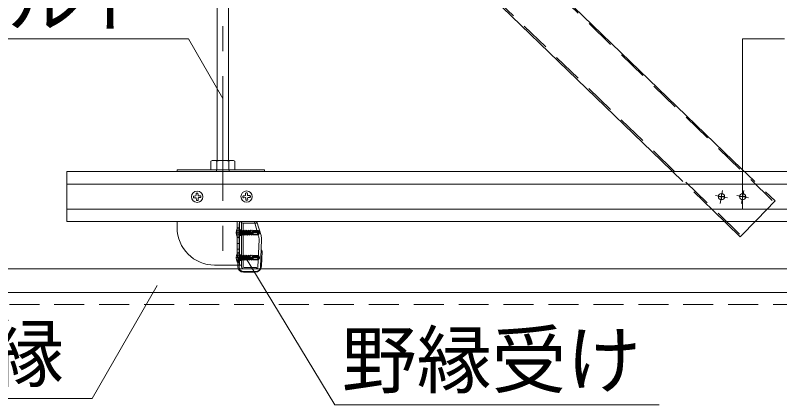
# Model space of a CAD drawing. Units: millimetres, scale not verified. Extents: x -7779 to 7778, y -5419 to 5375.
# Drawn here: x -7143 to -6531, y 513 to 825 of the extents above; entities that cross this region are included whole.
import ezdxf
from ezdxf.enums import TextEntityAlignment as Align

# ---------------------------------------------------------------- set-up
doc = ezdxf.new("R2010")
doc.units = ezdxf.units.MM
doc.header["$LTSCALE"] = 20
for name, pattern in [('CHAIN1', [8, 5, -1, 1, -1]), ('DASHED1', [1.8, 1.2, -0.6]), ('DASHED2', [3, 2, -1]), ('LONG_DASHED1', [7, 6, -1])]:
    doc.linetypes.add(name, pattern=pattern)
doc.layers.add('2-6_文字', color=3, linetype='Continuous', lineweight=18)
doc.styles.add('ＭＳ ゴシック', font='')
doc.styles.get('ＭＳ ゴシック').set_extended_font_data('MS Gothic')

msp = doc.modelspace()

# ---------------------------------------------------------------- linework, layer by layer
at = {"layer": '2-6_文字', "color": 4, "linetype": 'CHAIN1', "lineweight": 9}
for p, q in [((-6976.78, 1096.28), (-6976.78, 621.67)), ((-6581.97, 680.46), (-6572.42, 678.78)), ((-6578.18, 674.05), (-6576.31, 684.63)), ((-6565.02, 680.46), (-6555.48, 678.78)), ((-6561.23, 674.05), (-6559.37, 684.63)), ((-6959.78, 650.7), (-6965.38, 650.7)), ((-6959.78, 630.7), (-6965.38, 630.7))]:
    msp.add_line(p, q, dxfattribs=at)
at = {"layer": '2-6_文字'}
for p, q in [((-6981.28, 1081.17), (-6981.28, 708.7)), ((-6972.28, 1081.17), (-6972.28, 708.7)), ((-6915.54, 1044.26), (-6567.76, 708.42)), ((-6943.32, 1015.49), (-6625.34, 708.42)), ((-6986.48, 708), (-6986.48, 701)), ((-6969.51, 708.7), (-6984.06, 708.7)), ((-6981.63, 708), (-6981.63, 701)), ((-6971.93, 708), (-6971.93, 701)), ((-6967.08, 708), (-6967.08, 701)), ((-7101.78, 659.67), (-7101.78, 699.67)), ((-5051.83, 699.67), (-7101.78, 699.67)), ((-7013.38, 701), (-6943.38, 701)), ((-7013.38, 699.4), (-7013.38, 701)), ((-6986.48, 701), (-6967.08, 701)), ((-6943.38, 699.4), (-6943.38, 701)), ((-5051.83, 689.67), (-7101.78, 689.67)), ((-6999.87, 680.12), (-6998.62, 680.19)), ((-6998.21, 681.96), (-6998.15, 680.71)), ((-6997.74, 682.49), (-6997.49, 682.5)), ((-6997.24, 682.51), (-6997.49, 682.5)), ((-6996.72, 682.04), (-6996.65, 680.79)), ((-6994.88, 680.38), (-6996.12, 680.32)), ((-6994.35, 679.91), (-6994.34, 679.66)), ((-6960.26, 680.28), (-6959.01, 680.35)), ((-6958.6, 682.12), (-6958.54, 680.87)), ((-6958.13, 682.65), (-6957.88, 682.66)), ((-6957.63, 682.67), (-6957.88, 682.66)), ((-6957.11, 682.2), (-6957.04, 680.95)), ((-6955.27, 680.54), (-6956.52, 680.48)), ((-6954.74, 680.07), (-6954.73, 679.82)), ((-7000.34, 679.6), (-7000.33, 679.35)), ((-7000.32, 679.1), (-7000.33, 679.35)), ((-6999.79, 678.63), (-6998.54, 678.69)), ((-6997.95, 676.97), (-6998.02, 678.22)), ((-6997.43, 676.5), (-6997.18, 676.51)), ((-6996.93, 676.52), (-6997.18, 676.51)), ((-6996.45, 677.05), (-6996.52, 678.3)), ((-6994.8, 678.89), (-6996.05, 678.82)), ((-6994.32, 679.41), (-6994.34, 679.66)), ((-6960.73, 679.76), (-6960.72, 679.51)), ((-6960.71, 679.26), (-6960.72, 679.51)), ((-6960.18, 678.78), (-6958.93, 678.85)), ((-6958.34, 677.13), (-6958.41, 678.38)), ((-6957.82, 676.66), (-6957.57, 676.67)), ((-6957.32, 676.68), (-6957.57, 676.67)), ((-6956.85, 677.21), (-6956.91, 678.46)), ((-6955.19, 679.05), (-6956.44, 678.98)), ((-6954.72, 679.57), (-6954.73, 679.82)), ((-7101.78, 669.67), (-5051.83, 669.67)), ((-6583.92, 668.42), (-6562.12, 647.36)), ((-7101.78, 659.67), (-5051.83, 659.67)), ((-7013.38, 654.7), (-7013.38, 659.4)), ((-6965.3, 635.39), (-6965.3, 659.4)), ((-6963.43, 659.4), (-6963.78, 657.37)), ((-6963.78, 623.17), (-6963.78, 657.37)), ((-6963.38, 659.4), (-6963.38, 624.7)), ((-6961.78, 659.4), (-6963.35, 659.4)), ((-6961.78, 659.4), (-6961.78, 624.7)), ((-6961.41, 659.4), (-6961.78, 657.37)), ((-6961.78, 657.67), (-6961.78, 623.67)), ((-6961.78, 657.37), (-6961.78, 623.17)), ((-6960.58, 623.67), (-6960.58, 657.67)), ((-6949.78, 658.47), (-6959.78, 658.47)), ((-6948.08, 647.96), (-6951.52, 659.4)), ((-6949.78, 658.99), (-6949.78, 658.47)), ((-6946.16, 648.54), (-6949.43, 659.4)), ((-6562.12, 647.36), (-6548.89, 661.06)), ((-6963.88, 654.7), (-6964.18, 654.7)), ((-6963.88, 646.7), (-6963.88, 654.7)), ((-6963.38, 647.2), (-6963.38, 654.2)), ((-6963.38, 652.8), (-6963.06, 652.48)), ((-6963.06, 652.48), (-6963.06, 648.91)), ((-6962.58, 652.47), (-6963.06, 652.48)), ((-6962.58, 652.47), (-6962.58, 648.64)), ((-6962.58, 652.2), (-6962.17, 652.2)), ((-6962.11, 649.2), (-6962.58, 651.21)), ((-6962.58, 649.37), (-6962.45, 648.6)), ((-6961.9, 652.7), (-6962.17, 652.24)), ((-6962.17, 652.24), (-6961.49, 649.2)), ((-6961.9, 652.7), (-6961.72, 652.75)), ((-6961.9, 652.7), (-6961.14, 648.6)), ((-6961.72, 652.75), (-6961.4, 652.2)), ((-6960.7, 649.2), (-6961.4, 652.2)), ((-6961.4, 652.2), (-6960.74, 652.2)), ((-6960.47, 652.7), (-6960.74, 652.24)), ((-6960.74, 652.24), (-6960.06, 649.2)), ((-6960.47, 652.7), (-6960.29, 652.75)), ((-6960.47, 652.7), (-6959.71, 648.6)), ((-6960.29, 652.75), (-6959.97, 652.2)), ((-6959.27, 649.2), (-6959.97, 652.2)), ((-6959.97, 652.2), (-6959.33, 652.2)), ((-6959.06, 652.7), (-6959.33, 652.24)), ((-6959.33, 652.24), (-6958.65, 649.2)), ((-6959.06, 652.7), (-6958.88, 652.75)), ((-6959.06, 652.7), (-6958.3, 648.6)), ((-6958.88, 652.75), (-6958.56, 652.2)), ((-6957.86, 649.2), (-6958.56, 652.2)), ((-6958.56, 652.2), (-6957.95, 652.2)), ((-6957.6, 652.8), (-6957.95, 652.2)), ((-6957.95, 652.2), (-6957.24, 649.2)), ((-6957.6, 652.8), (-6956.89, 648.6)), ((-6957.6, 652.8), (-6957.5, 652.8)), ((-6957.5, 652.8), (-6957.15, 652.2)), ((-6956.45, 649.2), (-6957.15, 652.2)), ((-6957.15, 652.2), (-6956.54, 652.2)), ((-6956.19, 652.8), (-6956.54, 652.2)), ((-6956.54, 652.2), (-6955.83, 649.2)), ((-6956.19, 652.8), (-6955.48, 648.6)), ((-6956.19, 652.8), (-6956.09, 652.8)), ((-6956.09, 652.8), (-6955.74, 652.2)), ((-6955.04, 649.2), (-6955.74, 652.2)), ((-6955.74, 652.2), (-6955.13, 652.2)), ((-6955.07, 651.96), (-6955.32, 651.95)), ((-6952.38, 650.38), (-6955.17, 651.13)), ((-6954.78, 652.8), (-6955.13, 652.2)), ((-6955.13, 652.2), (-6955.07, 651.96)), ((-6955.07, 651.96), (-6954.61, 651.79)), ((-6954.85, 651.04), (-6954.42, 649.2)), ((-6954.85, 651.04), (-6954.43, 650.72)), ((-6954.78, 652.8), (-6954.61, 651.79)), ((-6954.78, 652.8), (-6954.68, 652.8)), ((-6954.68, 652.8), (-6954.51, 651.79)), ((-6954.68, 652.8), (-6954.33, 652.2)), ((-6954.51, 651.79), (-6954.61, 651.79)), ((-6954.51, 651.79), (-6954.29, 652.01)), ((-6954.43, 650.72), (-6954.07, 648.6)), ((-6954.33, 650.69), (-6954.43, 650.72)), ((-6954.29, 652.01), (-6954.33, 652.2)), ((-6954.33, 652.2), (-6953.72, 652.2)), ((-6954.33, 650.7), (-6954.01, 650.81)), ((-6949.04, 650.9), (-6954.31, 650.9)), ((-6953.68, 652.04), (-6954.29, 652.01)), ((-6953.63, 649.2), (-6954.01, 650.81)), ((-6953.43, 652.69), (-6953.72, 652.2)), ((-6953.72, 652.2), (-6953.68, 652.04)), ((-6953.68, 652.04), (-6953.3, 651.86)), ((-6953.43, 652.69), (-6953.3, 651.86)), ((-6953.43, 652.69), (-6953.17, 652.62)), ((-6953.35, 650.64), (-6953.01, 649.2)), ((-6953.35, 650.64), (-6953.06, 650.35)), ((-6952.99, 651.88), (-6953.3, 651.86)), ((-6953.17, 652.62), (-6952.99, 651.88)), ((-6953.17, 652.62), (-6952.92, 652.2)), ((-6953.06, 650.35), (-6952.82, 648.87)), ((-6952.61, 650.23), (-6953.06, 650.35)), ((-6952.99, 651.88), (-6952.9, 652.08)), ((-6952.92, 652.2), (-6952.38, 652.2)), ((-6952.9, 652.08), (-6952.92, 652.2)), ((-6952.38, 652.11), (-6952.9, 652.08)), ((-6952.88, 650.51), (-6952.88, 652.08)), ((-6948.66, 651.9), (-6952.88, 651.9)), ((-6949.29, 651.6), (-6952.88, 651.6)), ((-6952.61, 650.23), (-6952.5, 650.41)), ((-6952.61, 650.23), (-6952.38, 649.26)), ((-6952.38, 649.89), (-6952.5, 650.41)), ((-6952.38, 652.4), (-6948.4, 652.4)), ((-6952.38, 652.4), (-6952.38, 652.11)), ((-6952.38, 650.38), (-6952.38, 649)), ((-6949.43, 649.6), (-6952.38, 649.6)), ((-6949.29, 651.6), (-6947.88, 650.78)), ((-6948.79, 650.75), (-6949.04, 650.9)), ((-6948.68, 649.99), (-6948.63, 650.06)), ((-6948.66, 651.9), (-6948.4, 652.4)), ((-6947.88, 650.78), (-6948.66, 651.9)), ((-6947.46, 651.06), (-6948.4, 652.4)), ((-6947.46, 651.06), (-6947.88, 650.78)), ((-6947.88, 650.78), (-6947.38, 650.7)), ((-6947.82, 650.6), (-6947.38, 650.7)), ((-6947.38, 650.7), (-6947.46, 651.06)), ((-6963.88, 646.7), (-6964.18, 646.7)), ((-6963.38, 648.6), (-6963.06, 648.91)), ((-6962.58, 648.93), (-6963.06, 648.91)), ((-6962.58, 648.74), (-6962.55, 648.6)), ((-6962.55, 648.6), (-6962.58, 648.64)), ((-6962.55, 648.6), (-6962.45, 648.6)), ((-6962.45, 648.6), (-6962.11, 649.2)), ((-6961.14, 648.6), (-6961.49, 649.2)), ((-6961.14, 648.6), (-6961.04, 648.6)), ((-6959.71, 648.6), (-6960.06, 649.2)), ((-6959.71, 648.6), (-6959.61, 648.6)), ((-6958.3, 648.6), (-6958.65, 649.2)), ((-6958.3, 648.6), (-6958.2, 648.6)), ((-6957.86, 649.2), (-6957.24, 649.2)), ((-6956.89, 648.6), (-6957.24, 649.2)), ((-6956.89, 648.6), (-6956.79, 648.6)), ((-6956.45, 649.2), (-6955.83, 649.2)), ((-6955.48, 648.6), (-6955.83, 649.2)), ((-6955.48, 648.6), (-6955.38, 648.6)), ((-6955.04, 649.2), (-6954.42, 649.2)), ((-6954.07, 648.6), (-6954.42, 649.2)), ((-6954.07, 648.6), (-6953.97, 648.6)), ((-6953.63, 649.2), (-6953.01, 649.2)), ((-6952.82, 648.87), (-6953.01, 649.2)), ((-6952.82, 648.87), (-6952.38, 649)), ((-6952.38, 649), (-6948.4, 649)), ((-6948.64, 623.11), (-6947.74, 645.33)), ((-6948.63, 649.24), (-6948.4, 649)), ((-6946.64, 623.03), (-6945.74, 645.25)), ((-6965.25, 634.4), (-6964.84, 630.28)), ((-6963.88, 634.7), (-6964.18, 634.7)), ((-6963.88, 626.7), (-6963.88, 634.7)), ((-6963.38, 627.2), (-6963.38, 634.2)), ((-6963.38, 632.8), (-6963.06, 632.48)), ((-6963.06, 632.48), (-6963.06, 628.91)), ((-6962.58, 632.47), (-6963.06, 632.48)), ((-6962.58, 632.47), (-6962.58, 628.64)), ((-6962.58, 632.2), (-6962.17, 632.2)), ((-6962.11, 629.2), (-6962.58, 631.21)), ((-6961.9, 632.7), (-6962.17, 632.24)), ((-6962.17, 632.24), (-6961.49, 629.2)), ((-6961.9, 632.7), (-6961.72, 632.75)), ((-6961.9, 632.7), (-6961.14, 628.6)), ((-6961.72, 632.75), (-6961.4, 632.2)), ((-6960.7, 629.2), (-6961.4, 632.2)), ((-6961.4, 632.2), (-6960.74, 632.2)), ((-6960.47, 632.7), (-6960.74, 632.24)), ((-6960.74, 632.24), (-6960.06, 629.2)), ((-6960.47, 632.7), (-6960.29, 632.75)), ((-6960.47, 632.7), (-6959.71, 628.6)), ((-6960.29, 632.75), (-6959.97, 632.2)), ((-6959.27, 629.2), (-6959.97, 632.2)), ((-6959.97, 632.2), (-6959.33, 632.2)), ((-6959.06, 632.7), (-6959.33, 632.24)), ((-6959.33, 632.24), (-6958.65, 629.2)), ((-6959.06, 632.7), (-6958.88, 632.75)), ((-6959.06, 632.7), (-6958.3, 628.6)), ((-6958.88, 632.75), (-6958.56, 632.2)), ((-6957.86, 629.2), (-6958.56, 632.2)), ((-6958.56, 632.2), (-6957.95, 632.2)), ((-6957.6, 632.8), (-6957.95, 632.2)), ((-6957.95, 632.2), (-6957.24, 629.2)), ((-6957.6, 632.8), (-6956.89, 628.6)), ((-6957.6, 632.8), (-6957.5, 632.8)), ((-6957.5, 632.8), (-6957.15, 632.2)), ((-6956.45, 629.2), (-6957.15, 632.2)), ((-6957.15, 632.2), (-6956.54, 632.2)), ((-6956.19, 632.8), (-6956.54, 632.2)), ((-6956.54, 632.2), (-6955.83, 629.2)), ((-6956.19, 632.8), (-6955.48, 628.6)), ((-6956.19, 632.8), (-6956.09, 632.8)), ((-6956.09, 632.8), (-6955.74, 632.2)), ((-6955.04, 629.2), (-6955.74, 632.2)), ((-6955.74, 632.2), (-6955.13, 632.2)), ((-6955.07, 631.96), (-6955.32, 631.95)), ((-6952.38, 630.38), (-6955.17, 631.13)), ((-6954.78, 632.8), (-6955.13, 632.2)), ((-6955.13, 632.2), (-6955.07, 631.96)), ((-6955.07, 631.96), (-6954.61, 631.79)), ((-6954.85, 631.04), (-6954.42, 629.2)), ((-6954.85, 631.04), (-6954.43, 630.72)), ((-6954.78, 632.8), (-6954.61, 631.79)), ((-6954.78, 632.8), (-6954.68, 632.8)), ((-6954.68, 632.8), (-6954.51, 631.79)), ((-6954.68, 632.8), (-6954.33, 632.2)), ((-6954.51, 631.79), (-6954.61, 631.79)), ((-6954.51, 631.79), (-6954.29, 632.01)), ((-6954.29, 632.01), (-6954.33, 632.2)), ((-6954.33, 632.2), (-6953.72, 632.2)), ((-6949.04, 630.9), (-6954.31, 630.9)), ((-6953.68, 632.04), (-6954.29, 632.01)), ((-6953.43, 632.69), (-6953.72, 632.2)), ((-6953.72, 632.2), (-6953.68, 632.04)), ((-6953.68, 632.04), (-6953.3, 631.86)), ((-6953.43, 632.69), (-6953.3, 631.86)), ((-6953.43, 632.69), (-6953.17, 632.62)), ((-6952.99, 631.88), (-6953.3, 631.86)), ((-6953.17, 632.62), (-6952.99, 631.88)), ((-6953.17, 632.62), (-6952.92, 632.2)), ((-6952.99, 631.88), (-6952.9, 632.08)), ((-6952.92, 632.2), (-6952.38, 632.2)), ((-6952.9, 632.08), (-6952.92, 632.2)), ((-6952.38, 632.11), (-6952.9, 632.08)), ((-6952.88, 630.51), (-6952.88, 632.08)), ((-6948.66, 631.9), (-6952.88, 631.9)), ((-6949.29, 631.6), (-6952.88, 631.6)), ((-6952.38, 632.4), (-6948.4, 632.4)), ((-6952.38, 632.4), (-6952.38, 632.11)), ((-6949.29, 631.6), (-6947.88, 630.78)), ((-6948.79, 630.75), (-6949.04, 630.9)), ((-6948.66, 631.9), (-6948.4, 632.4)), ((-6947.88, 630.78), (-6948.66, 631.9)), ((-6947.46, 631.06), (-6948.4, 632.4)), ((-6947.46, 631.06), (-6947.88, 630.78)), ((-6947.38, 630.7), (-6947.46, 631.06)), ((-6945.81, 623.87), (-6945.33, 635.66)), ((-6964.78, 623.57), (-6964.78, 628.97)), ((-6963.88, 626.7), (-6964.18, 626.7)), ((-6963.38, 628.6), (-6963.06, 628.91)), ((-6962.58, 628.93), (-6963.06, 628.91)), ((-6962.58, 629.37), (-6962.45, 628.6)), ((-6962.58, 628.74), (-6962.55, 628.6)), ((-6962.55, 628.6), (-6962.58, 628.64)), ((-6962.55, 628.6), (-6962.45, 628.6)), ((-6962.45, 628.6), (-6962.11, 629.2)), ((-6961.14, 628.6), (-6961.49, 629.2)), ((-6961.14, 628.6), (-6961.04, 628.6)), ((-6959.71, 628.6), (-6960.06, 629.2)), ((-6959.71, 628.6), (-6959.61, 628.6)), ((-6958.3, 628.6), (-6958.65, 629.2)), ((-6958.3, 628.6), (-6958.2, 628.6)), ((-6957.86, 629.2), (-6957.24, 629.2)), ((-6956.89, 628.6), (-6957.24, 629.2)), ((-6956.89, 628.6), (-6956.79, 628.6)), ((-6956.45, 629.2), (-6955.83, 629.2)), ((-6955.48, 628.6), (-6955.83, 629.2)), ((-6955.48, 628.6), (-6955.38, 628.6)), ((-6955.04, 629.2), (-6954.42, 629.2)), ((-6954.43, 630.72), (-6954.07, 628.6)), ((-6954.33, 630.69), (-6954.43, 630.72)), ((-6954.07, 628.6), (-6954.42, 629.2)), ((-6954.33, 630.7), (-6954.01, 630.81)), ((-6954.07, 628.6), (-6953.97, 628.6)), ((-6953.63, 629.2), (-6954.01, 630.81)), ((-6953.63, 629.2), (-6953.01, 629.2)), ((-6953.35, 630.64), (-6953.01, 629.2)), ((-6953.35, 630.64), (-6953.06, 630.35)), ((-6953.06, 630.35), (-6952.82, 628.87)), ((-6952.61, 630.23), (-6953.06, 630.35)), ((-6952.82, 628.87), (-6953.01, 629.2)), ((-6952.82, 628.87), (-6952.38, 629)), ((-6952.61, 630.23), (-6952.5, 630.41)), ((-6952.61, 630.23), (-6952.38, 629.26)), ((-6952.38, 629.89), (-6952.5, 630.41)), ((-6952.38, 630.38), (-6952.38, 629)), ((-6949.43, 629.6), (-6952.38, 629.6)), ((-6952.38, 629), (-6948.4, 629)), ((-6948.68, 629.99), (-6948.63, 630.06)), ((-6948.63, 629.24), (-6948.4, 629)), ((-6947.88, 630.78), (-6947.38, 630.7)), ((-6947.82, 630.6), (-6947.38, 630.7)), ((-6961.78, 621.67), (-7255.79, 621.67)), ((-6983.38, 624.7), (-6963.38, 624.7)), ((-6961.78, 624.7), (-6963.38, 624.7)), ((-6961.78, 621.67), (-4955.26, 621.67)), ((-6950.14, 621.67), (-6960.28, 621.67)), ((-6950.14, 619.67), (-6960.28, 619.67)), ((-6950.8, 619.07), (-6960.28, 619.07)), ((-6959.78, 622.87), (-6949.78, 622.87)), ((-6949.78, 621.67), (-6959.78, 621.67)), ((-6949.78, 622.87), (-6949.78, 621.67)), ((-7255.79, 602.67), (-4955.26, 602.67))]:
    msp.add_line(p, q, dxfattribs=at)
at = {"layer": '2-6_文字', "linetype": 'DASHED1'}
for p, q in [((-6916.37, 1043.4), (-6535.16, 675.27)), ((-6942.49, 1016.35), (-6561.28, 648.23)), ((-6625.34, 708.42), (-6583.92, 668.42)), ((-6567.76, 708.42), (-6534.33, 676.14)), ((-6981.78, 701), (-6981.78, 699.4)), ((-6971.78, 701), (-6971.78, 699.4)), ((-6548.89, 661.06), (-6534.33, 676.14)), ((-6961.78, 652.95), (-6963.38, 652.95)), ((-6961.78, 648.45), (-6963.38, 648.45)), ((-6963.78, 641.92), (-6965.3, 641.92)), ((-6963.78, 637.42), (-6965.3, 637.42)), ((-6961.78, 632.95), (-6963.38, 632.95)), ((-6961.78, 628.45), (-6963.38, 628.45)), ((-6957.19, 619.67), (-6957.19, 619.07)), ((-6953.19, 619.67), (-6953.19, 619.07))]:
    msp.add_line(p, q, dxfattribs=at)
at = {"layer": '2-6_文字', "color": 7}
for p, q in [((-7004.33, 806.16), (-7514.33, 806.16)), ((-6976.78, 758.43), (-7004.33, 806.16)), ((-6577.19, 682.12), (-6577.19, 677.12)), ((-6560.25, 682.12), (-6560.25, 677.12)), ((-6574.69, 679.62), (-6579.69, 679.62)), ((-6574.69, 679.62), (-6579.69, 679.62)), ((-6557.75, 679.62), (-6562.75, 679.62)), ((-6557.75, 679.62), (-6562.75, 679.62)), ((-6958.97, 631.23), (-6887.1, 512.76)), ((-7029.26, 608.41), (-7081.56, 517.83)), ((-7081.56, 517.83), (-7237.49, 517.83)), ((-6887.1, 512.76), (-6627.03, 512.76))]:
    msp.add_line(p, q, dxfattribs=at)
at = {"layer": '2-6_文字', "color": 4, "lineweight": 9}
for p, q in [((-6560.25, 806.19), (-6560.25, 669.21)), ((-6560.25, 806.19), (-6526.8, 806.19)), ((-6963.78, 625.27), (-6963.78, 625.34)), ((-6961.78, 630.63), (-6961.78, 630.67)), ((-6958.19, 619.67), (-6958.12, 619.67))]:
    msp.add_line(p, q, dxfattribs=at)
at = {"layer": '2-6_文字', "linetype": 'DASHED2'}
for p, q in [((-6956.43, 650.7), (-6966.19, 650.7)), ((-6956.43, 630.7), (-6966.19, 630.7))]:
    msp.add_line(p, q, dxfattribs=at)
at = {"layer": '2-6_文字', "linetype": 'LONG_DASHED1'}
for p, q in [((-6965.76, 653), (-6963.44, 651.84)), ((-6965.76, 648.4), (-6963.44, 649.55)), ((-6962.83, 650.7), (-6963.44, 651.84)), ((-6962.83, 650.7), (-6963.44, 649.55)), ((-6965.76, 633), (-6963.44, 631.84)), ((-6962.83, 630.7), (-6963.44, 631.84)), ((-6965.76, 628.4), (-6963.44, 629.55)), ((-6962.83, 630.7), (-6963.44, 629.55))]:
    msp.add_line(p, q, dxfattribs=at)
at = {"layer": '2-6_文字', "color": 4, "linetype": 'DASHED1', "lineweight": 9}
for p, q in [((-7255.79, 602.67), (-4955.26, 602.67)), ((-7255.79, 593.17), (-4955.26, 593.17))]:
    msp.add_line(p, q, dxfattribs=at)
at = {"layer": '2-6_文字'}
for points in [[(-6961.72, 652.75), (-6961.04, 648.6), (-6960.7, 649.2)], [(-6960.29, 652.75), (-6959.61, 648.6), (-6959.27, 649.2)], [(-6958.88, 652.75), (-6958.2, 648.6), (-6957.86, 649.2)], [(-6957.5, 652.8), (-6956.79, 648.6), (-6956.45, 649.2)], [(-6956.09, 652.8), (-6955.38, 648.6), (-6955.04, 649.2)], [(-6954.33, 650.7), (-6953.97, 648.6), (-6953.63, 649.2)], [(-6948.4, 649), (-6947.46, 650.33), (-6947.38, 650.7)], [(-6962.13, 649.15), (-6961.51, 649.2), (-6961.49, 649.2)], [(-6960.7, 649.15), (-6960.08, 649.2), (-6960.06, 649.2)], [(-6959.29, 649.15), (-6958.67, 649.2), (-6958.65, 649.2)], [(-6961.72, 632.75), (-6961.04, 628.6), (-6960.7, 629.2)], [(-6960.29, 632.75), (-6959.61, 628.6), (-6959.27, 629.2)], [(-6958.88, 632.75), (-6958.2, 628.6), (-6957.86, 629.2)], [(-6957.5, 632.8), (-6956.79, 628.6), (-6956.45, 629.2)], [(-6956.09, 632.8), (-6955.38, 628.6), (-6955.04, 629.2)], [(-6962.13, 629.15), (-6961.51, 629.2), (-6961.49, 629.2)], [(-6960.7, 629.15), (-6960.08, 629.2), (-6960.06, 629.2)], [(-6959.29, 629.15), (-6958.67, 629.2), (-6958.65, 629.2)], [(-6954.33, 630.7), (-6953.97, 628.6), (-6953.63, 629.2)], [(-6948.4, 629), (-6947.46, 630.33), (-6947.38, 630.7)]]:
    msp.add_lwpolyline(points, dxfattribs=at)
for centre in [(-6997.33, 679.51), (-6957.72, 679.66)]:
    msp.add_circle(centre, 4.5, dxfattribs=at)
at = {"layer": '2-6_文字', "color": 7}
for centre in [(-6577.19, 679.62), (-6560.25, 679.62)]:
    msp.add_circle(centre, 2.5, dxfattribs=at)
at = {"layer": '2-6_文字'}
for centre, radius, start, end in [((-6984.06, 704.15), 4.55, 57.79741, 122.20261), ((-6976.78, 691.55), 17.15, 73.57359, 106.42642), ((-6969.51, 704.15), 4.55, 57.79578, 122.20424), ((-6999.84, 679.62), 0.5, 93, 183), ((-6998.65, 680.69), 0.5, 273, 3), ((-6997.71, 681.99), 0.5, 93, 183), ((-6997.21, 682.01), 0.5, 3, 93), ((-6996.15, 680.82), 0.5, 183, 273), ((-6994.85, 679.89), 0.5, 3, 93), ((-6960.23, 679.78), 0.5, 93, 183), ((-6959.04, 680.85), 0.5, 273, 3), ((-6958.11, 682.15), 0.5, 93, 183), ((-6957.61, 682.17), 0.5, 3, 93), ((-6956.54, 680.98), 0.5, 183, 273), ((-6955.24, 680.04), 0.5, 3, 93), ((-6999.82, 679.12), 0.5, 183, 273), ((-6998.52, 678.19), 0.5, 3, 93), ((-6997.45, 677), 0.5, 183, 273), ((-6996.95, 677.02), 0.5, 273, 3), ((-6996.02, 678.32), 0.5, 93, 183), ((-6994.82, 679.39), 0.5, 273, 3), ((-6960.21, 679.28), 0.5, 183, 273), ((-6958.91, 678.35), 0.5, 3, 93), ((-6957.84, 677.15), 0.5, 183, 273), ((-6957.34, 677.18), 0.5, 273, 3), ((-6956.41, 678.48), 0.5, 93, 183), ((-6955.22, 679.55), 0.5, 273, 3), ((-6959.78, 657.67), 2, 138.86203, 180), ((-6959.78, 657.67), 0.8, 90, 180), ((-6983.38, 654.7), 30, 180, 270), ((-6959.68, 650.7), 6.5, 148.10921, 211.89078), ((-6964.18, 653.5), 1.2, 90, 148.10921), ((-6963.88, 654.2), 0.5, 0, 90), ((-6954.63, 651.65), 0.75, 156.07925, 223.5446), ((-6949.43, 650.52), 0.921, 270, 324.99998), ((-6949.43, 648.5), 1.1, 42.84566, 90), ((-6948.11, 651.91), 1.34, 239.99998, 282.5), ((-6949.02, 650.33), 0.479, 324.99998, 59.99998), ((-6948.19, 649.65), 0.594, 145, 222.84566), ((-6947.53, 649.29), 1.34, 102.5, 145), ((-6964.18, 647.9), 1.2, 211.89078, 270), ((-6963.88, 647.2), 0.5, 270, 0), ((-6955.74, 645.65), 8, 357.68132, 16.76916), ((-6955.74, 645.65), 10, 357.68132, 16.76916), ((-6959.68, 630.7), 6.5, 148.10921, 211.89078), ((-6955.3, 635.39), 10, 180, 185.70596), ((-6964.18, 633.5), 1.2, 90, 148.10921), ((-6963.88, 634.2), 0.5, 0, 90), ((-6954.63, 631.65), 0.75, 156.07925, 223.5446), ((-6948.29, 634.67), 3.12, 18.6024, 45.01991), ((-6964.18, 627.9), 1.2, 211.89078, 270), ((-6979.78, 628.97), 15, 0, 5), ((-6963.88, 627.2), 0.5, 270, 0), ((-6949.43, 630.52), 0.921, 270, 324.99998), ((-6949.43, 628.5), 1.1, 42.84566, 90), ((-6948.11, 631.91), 1.34, 239.99998, 282.5), ((-6949.02, 630.33), 0.479, 324.99998, 59.99998), ((-6948.19, 629.65), 0.594, 145, 222.84566), ((-6947.53, 629.29), 1.34, 102.5, 145), ((-6960.28, 623.57), 4.5, 180, 270), ((-6960.28, 623.17), 3.5, 180, 270), ((-6959.78, 623.67), 2, 180, 270), ((-6960.28, 623.17), 1.5, 180, 270), ((-6959.78, 623.67), 0.8, 180, 270), ((-6950.8, 624.07), 5, 270, 357.68132), ((-6950.14, 623.17), 1.5, 270, 357.68132), ((-6950.14, 623.17), 3.5, 270, 357.68132)]:
    msp.add_arc(centre, radius, start, end, dxfattribs=at)

# ---------------------------------------------------------------- texts
at = {"layer": '2-6_文字', "color": 7, "style": 'ＭＳ ゴシック'}
for s, p in [('：3/8”吊りボルト', (-7507.96, 802.91)), ('野縁', (-7224.01, 518.58)), ('野縁受け', (-6881.48, 513.51))]:
    msp.add_text(s, height=43.99, dxfattribs=at).set_placement(p, align=Align.BOTTOM_LEFT)

doc.saveas('drawing.dxf')
